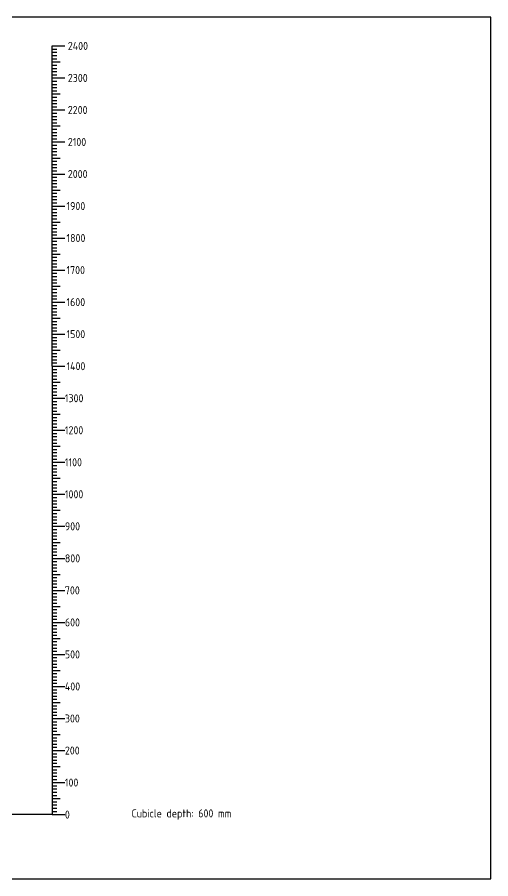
# Model space of a CAD drawing. Header units: millimetres. Extents: x 2936 to 53953, y 1541 to 47526.
# Drawn here: x 43695 to 45174, y 44836 to 47526 of the extents above; entities that cross this region are included whole.
import ezdxf
from ezdxf.enums import TextEntityAlignment as Align

# ---------------------------------------------------------------- set-up
doc = ezdxf.new("R2010")
doc.units = ezdxf.units.MM
doc.layers.add('! NO PLOT !', color=7, linetype='Continuous', true_color=0xff75dd, plot=False)
doc.layers.add('000-PI_TEXT', color=7, linetype='Continuous')
doc.layers.add('AUT_TEXT', color=7, linetype='Continuous')
doc.styles.add('PI0', font='isocpeur.ttf', dxfattribs={"width": 0.9})

# ---------------------------------------------------------------- blocks, each defined once
blk = doc.blocks.new('skala_2400')
for p, q in [((43654, 46581.1), (43654, 47581.1)), ((43654, 47581.1), (43694, 47581.1)), ((43654, 47571.1), (43669, 47571.1)), ((43654, 47561.1), (43669, 47561.1)), ((43654, 47551.1), (43669, 47551.1)), ((43654, 47541.1), (43669, 47541.1)), ((43654, 47531.1), (43679, 47531.1)), ((43654, 47521.1), (43669, 47521.1)), ((43654, 47511.1), (43669, 47511.1)), ((43654, 47501.1), (43669, 47501.1)), ((43654, 47491.1), (43669, 47491.1)), ((43654, 47481.1), (43694, 47481.1)), ((43654, 47471.1), (43669, 47471.1)), ((43654, 47461.1), (43669, 47461.1)), ((43654, 47451.1), (43669, 47451.1)), ((43654, 47441.1), (43669, 47441.1)), ((43654, 47431.1), (43679, 47431.1)), ((43654, 47421.1), (43669, 47421.1)), ((43654, 47411.1), (43669, 47411.1)), ((43654, 47401.1), (43669, 47401.1)), ((43654, 47391.1), (43669, 47391.1)), ((43654, 47381.1), (43694, 47381.1)), ((43654, 47371.1), (43669, 47371.1)), ((43654, 47361.1), (43669, 47361.1)), ((43654, 47351.1), (43669, 47351.1)), ((43654, 47341.1), (43669, 47341.1)), ((43654, 47331.1), (43679, 47331.1)), ((43654, 47321.1), (43669, 47321.1)), ((43654, 47311.1), (43669, 47311.1)), ((43654, 47301.1), (43669, 47301.1)), ((43654, 47291.1), (43669, 47291.1)), ((43654, 47281.1), (43694, 47281.1)), ((43654, 47271.1), (43669, 47271.1)), ((43654, 47261.1), (43669, 47261.1)), ((43654, 47251.1), (43669, 47251.1)), ((43654, 47241.1), (43669, 47241.1)), ((43654, 47231.1), (43679, 47231.1)), ((43654, 47221.1), (43669, 47221.1)), ((43654, 47211.1), (43669, 47211.1)), ((43654, 47201.1), (43669, 47201.1)), ((43654, 47191.1), (43669, 47191.1)), ((43654, 47181.1), (43694, 47181.1)), ((43654, 47181.1), (43694, 47181.1)), ((43654, 47171.1), (43669, 47171.1)), ((43654, 47161.1), (43669, 47161.1)), ((43654, 47151.1), (43669, 47151.1)), ((43654, 47141.1), (43669, 47141.1)), ((43654, 47131.1), (43679, 47131.1)), ((43654, 47121.1), (43669, 47121.1)), ((43654, 47111.1), (43669, 47111.1)), ((43654, 47101.1), (43669, 47101.1)), ((43654, 47091.1), (43669, 47091.1)), ((43654, 47081.1), (43694, 47081.1)), ((43654, 47071.1), (43669, 47071.1)), ((43654, 47061.1), (43669, 47061.1)), ((43654, 47051.1), (43669, 47051.1)), ((43654, 47041.1), (43669, 47041.1)), ((43654, 47031.1), (43679, 47031.1)), ((43654, 47021.1), (43669, 47021.1)), ((43654, 47011.1), (43669, 47011.1)), ((43654, 47001.1), (43669, 47001.1)), ((43654, 46991.1), (43669, 46991.1)), ((43654, 46981.1), (43694, 46981.1)), ((43654, 46971.1), (43669, 46971.1)), ((43654, 46961.1), (43669, 46961.1)), ((43654, 46951.1), (43669, 46951.1)), ((43654, 46941.1), (43669, 46941.1)), ((43654, 46931.1), (43679, 46931.1)), ((43654, 46921.1), (43669, 46921.1)), ((43654, 46911.1), (43669, 46911.1)), ((43654, 46901.1), (43669, 46901.1)), ((43654, 46891.1), (43669, 46891.1)), ((43654, 46881.1), (43694, 46881.1)), ((43654, 46871.1), (43669, 46871.1)), ((43654, 46861.1), (43669, 46861.1)), ((43654, 46851.1), (43669, 46851.1)), ((43654, 46841.1), (43669, 46841.1)), ((43654, 46831.1), (43679, 46831.1)), ((43654, 46821.1), (43669, 46821.1)), ((43654, 46811.1), (43669, 46811.1)), ((43654, 46801.1), (43669, 46801.1)), ((43654, 46791.1), (43669, 46791.1)), ((43654, 46781.1), (43694, 46781.1)), ((43654, 46771.1), (43669, 46771.1)), ((43654, 46761.1), (43669, 46761.1)), ((43654, 46751.1), (43669, 46751.1)), ((43654, 46741.1), (43669, 46741.1)), ((43654, 46731.1), (43679, 46731.1)), ((43654, 46721.1), (43669, 46721.1)), ((43654, 46711.1), (43669, 46711.1)), ((43654, 46701.1), (43669, 46701.1)), ((43654, 46691.1), (43669, 46691.1)), ((43654, 46681.1), (43694, 46681.1)), ((43654, 46671.1), (43669, 46671.1)), ((43654, 46661.1), (43669, 46661.1)), ((43654, 46651.1), (43669, 46651.1)), ((43654, 46641.1), (43669, 46641.1)), ((43654, 46631.1), (43679, 46631.1)), ((43654, 46621.1), (43669, 46621.1)), ((43654, 46611.1), (43669, 46611.1)), ((43654, 46601.1), (43669, 46601.1)), ((43654, 46591.1), (43669, 46591.1)), ((43654, 46581.1), (43694, 46581.1)), ((43654, 46581.1), (43654, 45721.1)), ((43654, 46581.1), (43694, 46581.1)), ((43654, 46571.1), (43669, 46571.1)), ((43654, 46561.1), (43669, 46561.1)), ((43654, 46551.1), (43669, 46551.1)), ((43654, 46541.1), (43669, 46541.1)), ((43654, 46531.1), (43679, 46531.1)), ((43654, 46521.1), (43669, 46521.1)), ((43654, 46511.1), (43669, 46511.1)), ((43654, 46501.1), (43669, 46501.1)), ((43654, 46491.1), (43669, 46491.1)), ((43654, 46481.1), (43694, 46481.1)), ((43654, 46471.1), (43669, 46471.1)), ((43654, 46461.1), (43669, 46461.1)), ((43654, 46451.1), (43669, 46451.1)), ((43654, 46441.1), (43669, 46441.1)), ((43654, 46431.1), (43679, 46431.1)), ((43654, 46421.1), (43669, 46421.1)), ((43654, 46411.1), (43669, 46411.1)), ((43654, 46401.1), (43669, 46401.1)), ((43654, 46391.1), (43669, 46391.1)), ((43654, 46381.1), (43694, 46381.1)), ((43654, 46381.1), (43694, 46381.1)), ((43654, 46381.1), (43694, 46381.1)), ((43654, 46371.1), (43669, 46371.1)), ((43654, 46361.1), (43669, 46361.1)), ((43654, 46351.1), (43669, 46351.1)), ((43654, 46341.1), (43669, 46341.1)), ((43654, 46331.1), (43679, 46331.1)), ((43654, 46321.1), (43669, 46321.1)), ((43654, 46311.1), (43669, 46311.1)), ((43654, 46301.1), (43669, 46301.1)), ((43654, 46291.1), (43669, 46291.1)), ((43654, 46281.1), (43694, 46281.1)), ((43654, 46271.1), (43669, 46271.1)), ((43654, 46261.1), (43669, 46261.1)), ((43654, 46251.1), (43669, 46251.1)), ((43654, 46241.1), (43669, 46241.1)), ((43654, 46231.1), (43679, 46231.1)), ((43654, 46221.1), (43669, 46221.1)), ((43654, 46211.1), (43669, 46211.1)), ((43654, 46201.1), (43669, 46201.1)), ((43654, 46191.1), (43669, 46191.1)), ((43654, 46181.1), (43694, 46181.1)), ((43654, 46181.1), (43694, 46181.1)), ((43654, 46181.1), (43694, 46181.1)), ((43654, 46181.1), (43694, 46181.1)), ((43654, 46171.1), (43669, 46171.1)), ((43654, 46161.1), (43669, 46161.1)), ((43654, 46151.1), (43669, 46151.1)), ((43654, 46141.1), (43669, 46141.1)), ((43654, 46131.1), (43679, 46131.1)), ((43654, 46121.1), (43669, 46121.1)), ((43654, 46111.1), (43669, 46111.1)), ((43654, 46101.1), (43669, 46101.1)), ((43654, 46091.1), (43669, 46091.1)), ((43654, 46081.1), (43694, 46081.1)), ((43654, 46071.1), (43669, 46071.1)), ((43654, 46061.1), (43669, 46061.1)), ((43654, 46051.1), (43669, 46051.1)), ((43654, 46041.1), (43669, 46041.1)), ((43654, 46031.1), (43679, 46031.1)), ((43654, 46021.1), (43669, 46021.1)), ((43654, 46011.1), (43669, 46011.1)), ((43654, 46001.1), (43669, 46001.1)), ((43654, 45991.1), (43669, 45991.1)), ((43654, 45981.1), (43694, 45981.1)), ((43654, 45981.1), (43694, 45981.1)), ((43654, 45981.1), (43694, 45981.1)), ((43654, 45981.1), (43694, 45981.1)), ((43654, 45981.1), (43694, 45981.1)), ((43654, 45971.1), (43669, 45971.1)), ((43654, 45961.1), (43669, 45961.1)), ((43654, 45951.1), (43669, 45951.1)), ((43654, 45941.1), (43669, 45941.1)), ((43654, 45931.1), (43679, 45931.1)), ((43654, 45921.1), (43669, 45921.1)), ((43654, 45911.1), (43669, 45911.1)), ((43654, 45901.1), (43669, 45901.1)), ((43654, 45891.1), (43669, 45891.1)), ((43654, 45881.1), (43694, 45881.1)), ((43654, 45871.1), (43669, 45871.1)), ((43654, 45861.1), (43669, 45861.1)), ((43654, 45851.1), (43669, 45851.1)), ((43654, 45841.1), (43669, 45841.1)), ((43654, 45831.1), (43679, 45831.1)), ((43654, 45821.1), (43669, 45821.1)), ((43654, 45811.1), (43669, 45811.1)), ((43654, 45801.1), (43669, 45801.1)), ((43654, 45791.1), (43669, 45791.1)), ((43654, 45781.1), (43694, 45781.1)), ((43654, 45781.1), (43694, 45781.1)), ((43654, 45781.1), (43694, 45781.1)), ((43654, 45781.1), (43694, 45781.1)), ((43654, 45781.1), (43694, 45781.1)), ((43654, 45781.1), (43694, 45781.1)), ((43654, 45771.1), (43669, 45771.1)), ((43654, 45761.1), (43669, 45761.1)), ((43654, 45751.1), (43669, 45751.1)), ((43654, 45741.1), (43669, 45741.1)), ((43654, 45731.1), (43679, 45731.1)), ((43654, 45721.1), (43654, 45181.1)), ((43654, 45721.1), (43669, 45721.1)), ((43654, 45711.1), (43669, 45711.1)), ((43654, 45701.1), (43669, 45701.1)), ((43654, 45691.1), (43669, 45691.1)), ((43654, 45681.1), (43694, 45681.1)), ((43654, 45671.1), (43669, 45671.1)), ((43654, 45661.1), (43669, 45661.1)), ((43654, 45651.1), (43669, 45651.1)), ((43654, 45641.1), (43669, 45641.1)), ((43654, 45631.1), (43679, 45631.1)), ((43654, 45621.1), (43669, 45621.1)), ((43654, 45611.1), (43669, 45611.1)), ((43654, 45601.1), (43669, 45601.1)), ((43654, 45591.1), (43669, 45591.1)), ((43654, 45581.1), (43694, 45581.1)), ((43654, 45581.1), (43694, 45581.1)), ((43654, 45581.1), (43694, 45581.1)), ((43654, 45581.1), (43694, 45581.1)), ((43654, 45581.1), (43694, 45581.1)), ((43654, 45581.1), (43694, 45581.1)), ((43654, 45581.1), (43694, 45581.1)), ((43654, 45571.1), (43669, 45571.1)), ((43654, 45561.1), (43669, 45561.1)), ((43654, 45551.1), (43669, 45551.1)), ((43654, 45541.1), (43669, 45541.1)), ((43654, 45531.1), (43679, 45531.1)), ((43654, 45521.1), (43669, 45521.1)), ((43654, 45511.1), (43669, 45511.1)), ((43654, 45501.1), (43669, 45501.1)), ((43654, 45491.1), (43669, 45491.1)), ((43654, 45481.1), (43694, 45481.1)), ((43654, 45471.1), (43669, 45471.1)), ((43654, 45461.1), (43669, 45461.1)), ((43654, 45451.1), (43669, 45451.1)), ((43654, 45441.1), (43669, 45441.1)), ((43654, 45431.1), (43679, 45431.1)), ((43654, 45421.1), (43669, 45421.1)), ((43654, 45411.1), (43669, 45411.1)), ((43654, 45401.1), (43669, 45401.1)), ((43654, 45391.1), (43669, 45391.1)), ((43654, 45381.1), (43694, 45381.1)), ((43654, 45381.1), (43694, 45381.1)), ((43654, 45381.1), (43694, 45381.1)), ((43654, 45381.1), (43694, 45381.1)), ((43654, 45381.1), (43694, 45381.1)), ((43654, 45381.1), (43694, 45381.1)), ((43654, 45381.1), (43694, 45381.1)), ((43654, 45381.1), (43694, 45381.1)), ((43654, 45371.1), (43669, 45371.1)), ((43654, 45361.1), (43669, 45361.1)), ((43654, 45351.1), (43669, 45351.1)), ((43654, 45341.1), (43669, 45341.1)), ((43654, 45331.1), (43679, 45331.1)), ((43654, 45321.1), (43669, 45321.1)), ((43654, 45311.1), (43669, 45311.1)), ((43654, 45301.1), (43669, 45301.1)), ((43654, 45291.1), (43669, 45291.1)), ((43654, 45281.1), (43694, 45281.1)), ((43654, 45271.1), (43669, 45271.1)), ((43654, 45261.1), (43669, 45261.1)), ((43654, 45251.1), (43669, 45251.1)), ((43654, 45241.1), (43669, 45241.1)), ((43654, 45231.1), (43679, 45231.1)), ((43654, 45221.1), (43669, 45221.1)), ((43654, 45211.1), (43669, 45211.1)), ((43654, 45201.1), (43669, 45201.1)), ((43654, 45191.1), (43669, 45191.1)), ((43654, 45181.1), (43694, 45181.1))]:
    blk.add_line(p, q)
at = {"style": 'PI0', "width": 0.9}
for s, p in [('2400', (43703.2, 47581.1)), ('2300', (43703.2, 47481.1)), ('2200', (43703.2, 47381.1)), ('2100', (43703.2, 47281.1)), ('2000', (43703.2, 47181.1)), ('1900', (43699, 47081.1)), ('1800', (43699, 46981.1)), ('1700', (43699, 46881.1)), ('1600', (43699, 46781.1)), ('1500', (43699, 46681.1)), ('1400', (43699, 46581.1)), ('1300', (43694, 46481.1)), ('1200', (43694, 46381.1)), ('1100', (43694, 46281.1)), ('1000', (43694, 46181.1)), ('900', (43694, 46081.1)), ('800', (43694, 45981.1)), ('700', (43694, 45881.1)), ('600', (43694, 45781.1)), ('500', (43694, 45681.1)), ('400', (43694, 45581.1)), ('300', (43694, 45481.1)), ('200', (43694, 45381.1)), ('100', (43694, 45281.1)), ('0', (43694, 45181.1))]:
    blk.add_text(s, height=25, dxfattribs=at).set_placement(p, align=Align.MIDDLE_LEFT)

msp = doc.modelspace()

# ---------------------------------------------------------------- linework, layer by layer
at = {"layer": '! NO PLOT !', "ltscale": 0.25}
for p, q in [((45174.001, 47526.066), (41134.001, 47526.066)), ((45174.001, 44836.066), (45174.001, 47526.066)), ((41134.001, 44836.066), (45174.001, 44836.066))]:
    msp.add_line(p, q, dxfattribs=at)
at = {"layer": '! NO PLOT !', "lineweight": 25, "ltscale": 0.25}
msp.add_line((43803.501, 45036.468), (42094.733, 45036.468), dxfattribs=at)

# ---------------------------------------------------------------- block references
at = {"layer": '000-PI_TEXT'}
msp.add_blockref('skala_2400', (149.5, -144.598), dxfattribs=at)

# ---------------------------------------------------------------- texts
at = {"layer": 'AUT_TEXT', "style": 'PI0', "width": 0.9}
msp.add_text('Cubicle depth: 600 mm', height=25, dxfattribs=at).set_placement((44207.896, 45036.468), align=Align.MIDDLE)

doc.saveas('drawing.dxf')
